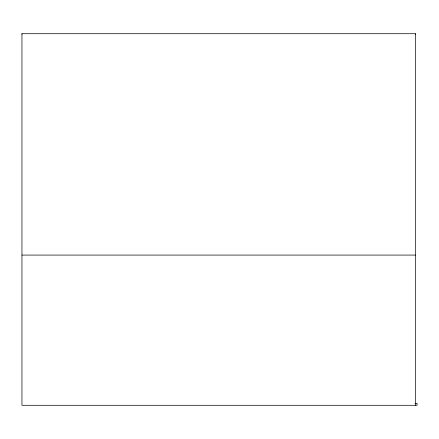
<?xml version="1.0" encoding="UTF-8"?>
<svg xmlns="http://www.w3.org/2000/svg" width="439" height="439" viewBox="0 0 439 439"><rect width="100%" height="100%" fill="white"/><g stroke="black" fill="none" stroke-linecap="round" stroke-linejoin="round"><path stroke-width="0.66" d="M21.95 34.264L21.95 33.715L415.431 33.715L415.431 405.296M415.431 34.264L415.431 33.715M21.95 255.075L415.431 255.075M414.992 403.353L417.05 403.353L417.05 405.296L21.95 405.296L21.95 33.715"/></g></svg>
